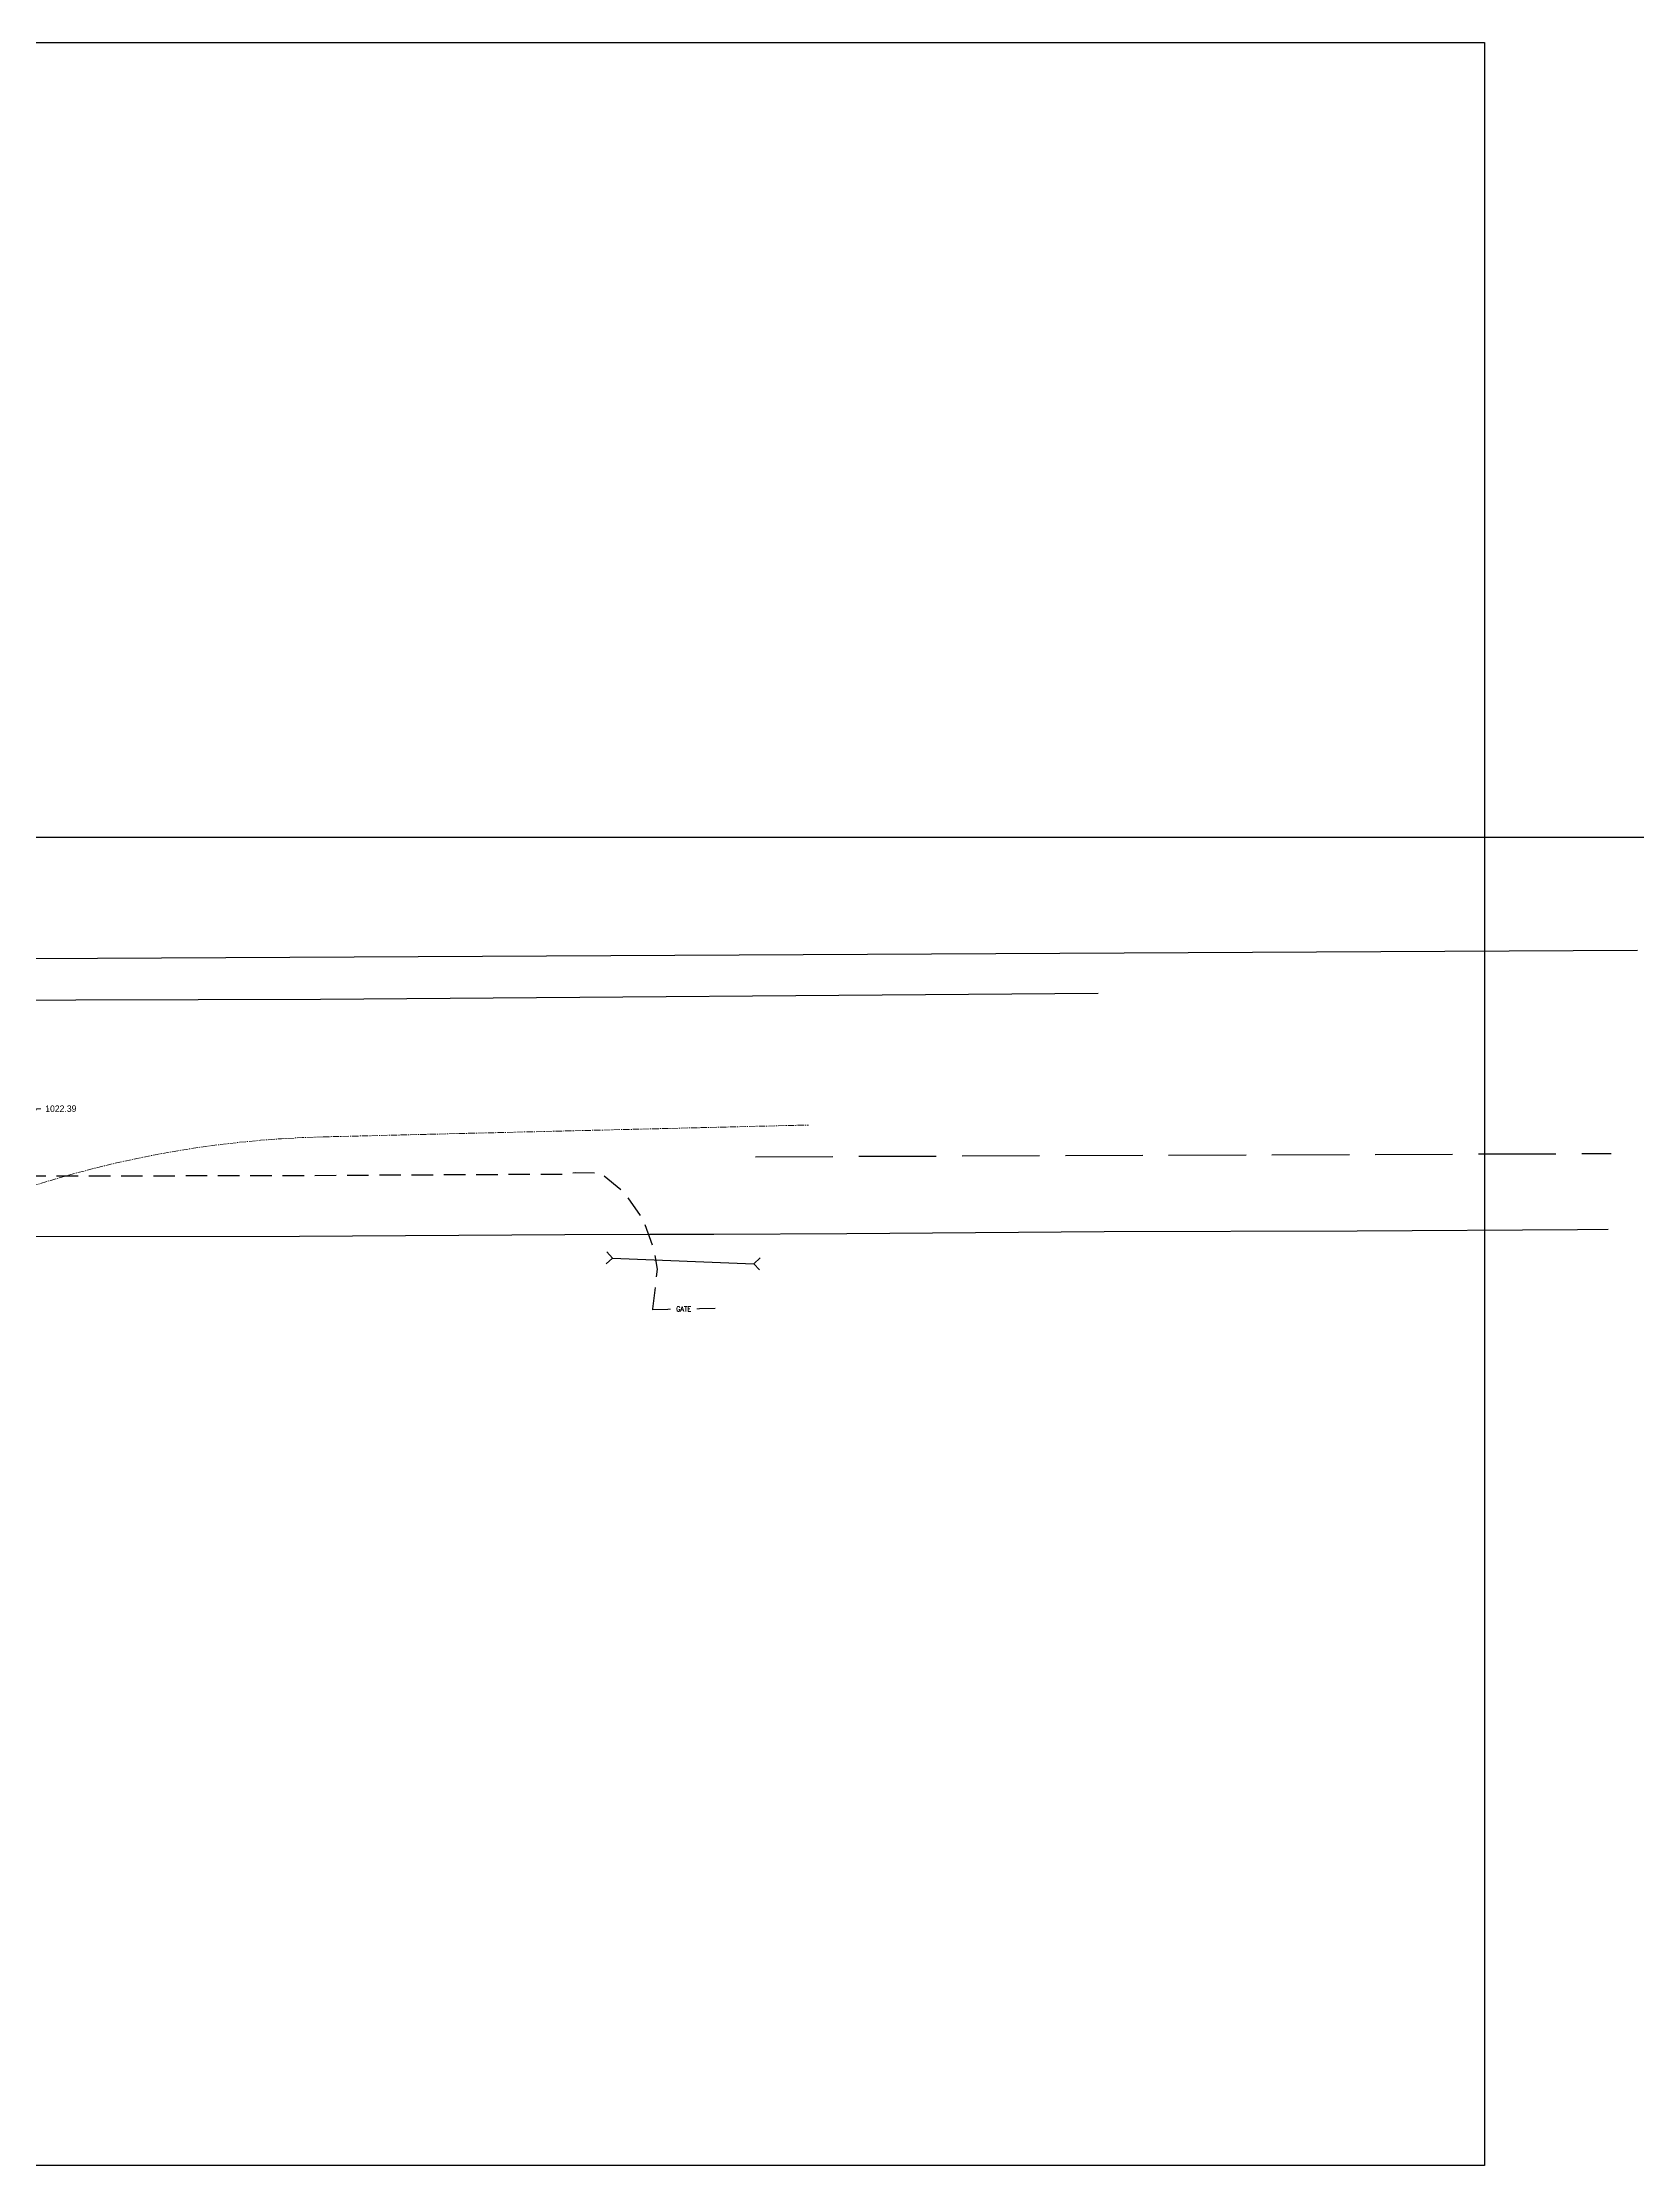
# Model space of a CAD drawing. Header units: metres. Extents: x -16741 to 19994, y 5629700 to 5668838.
# Drawn here: x 16814.3 to 16999.6, y 5649149.2 to 5649395.8 of the extents above; entities that cross this region are included whole.
import ezdxf
from ezdxf import colors
from ezdxf.entities.mleader import LeaderData, LeaderLine
from ezdxf.math import Vec2, Vec3

# ---------------------------------------------------------------- set-up
doc = ezdxf.new("R2010")
doc.units = ezdxf.units.M
for name, pattern in [('CENTER2', [1.125, 0.75, -0.125, 0.125, -0.125]), ('Existing Highway 560 (Glenmore Tr) Surface$0$DGN Style 3', [12, 9, -3]), ('HIDDEN', [0.375, 0.25, -0.125])]:
    doc.linetypes.add(name, pattern=pattern)
for name, color, linetype in [('_BL SHLD', 253, 'HIDDEN'), ('Existing Highway 560 (Glenmore Tr) Surface$0$S-RD-CUL', 8, 'Continuous'), ('Existing Highway 560 (Glenmore Tr) Surface$0$S-RD-WPT', 7, 'Existing Highway 560 (Glenmore Tr) Surface$0$DGN Style 3'), ('Existing Highway 560 (Glenmore Tr) Surface$0$S-SF-FEN', 8, 'Existing Highway 560 (Glenmore Tr) Surface$0$FENC-BARB'), ('Existing Highway 560 (Glenmore Tr) Surface$0$S-UT-PWR-OHD', 8, 'Existing Highway 560 (Glenmore Tr) Surface$0$POWR-OVHD-E'), ('Existing Highway 560 (Glenmore Tr) Surface$0$S-UT-TPN-BUR', 8, 'Existing Highway 560 (Glenmore Tr) Surface$0$PHON-UNDR-E'), ('S-BR-DIM', 1, 'Continuous')]:
    doc.layers.add(name, color=color, linetype=linetype)
doc.layers.add('S-BR-SPOTELEVNPLOT', color=250, linetype='Continuous', plot=False)
doc.layers.add('Z-CV3D-ALIG-CNTR', color=145, linetype='CENTER2', lineweight=18)
doc.styles.add('AT_Font_Prop_3.0', font='font005.shx', dxfattribs={"height": 3})
doc.styles.add('Existing Highway 560 (Glenmore Tr) Surface$0$AT_Label', font='font005.shx', dxfattribs={"height": 3.5})
doc.styles.add('Existing Highway 560 (Glenmore Tr) Surface$0$G-AN-TXT', font='STANDARD.shx', dxfattribs={"height": 3})
doc.styles.add('Existing Highway 560 (Glenmore Tr) Surface$0$Standard', font='simplex.shx')
doc.linetypes.add('Existing Highway 560 (Glenmore Tr) Surface$0$FENC-BARB', pattern='A,6.35,-2.54,["X",Existing Highway 560 (Glenmore Tr) Surface$0$Standard,S=1.27,R=0,X=-1.27,Y=-0.635],-2.54', length=11.43)
doc.linetypes.add('Existing Highway 560 (Glenmore Tr) Surface$0$PHON-UNDR-E', pattern='A,10,-3,10,-3,10,-3,10,-3,10,["TB",Existing Highway 560 (Glenmore Tr) Surface$0$AT_Label,S=0.7,R=0,X=2,Y=-1.225],0,[1,AT_SHAPES.shx,S=1000,R=0,X=4.1,Y=0],-8.2', length=70.2)
doc.linetypes.add('Existing Highway 560 (Glenmore Tr) Surface$0$POWR-OVHD-E', pattern='A,80,["PO",Existing Highway 560 (Glenmore Tr) Surface$0$AT_Label,S=0.7,R=0,X=2,Y=-1.225],0,[1,AT_SHAPES.shx,S=1000,R=0,X=4.1,Y=0],-8.2', length=88.2)

# ---------------------------------------------------------------- blocks, each defined once
blk = doc.blocks.new('Existing Highway 560 (Glenmore Tr) Surface$0$Culvert')
at = {"flags": 128}
blk.add_lwpolyline([(-3.5, 3.5), (0, 0), (3.5, 3.5)], dxfattribs=at)

msp = doc.modelspace()

# ---------------------------------------------------------------- linework, layer by layer
at = {"layer": '_BL SHLD', "ltscale": 10, "flags": 128}
msp.add_lwpolyline([(16885.211, 5649248.759), (16885.75, 5649253.356), (16885.338, 5649255.738), (16884.133, 5649259.087), (16882.016, 5649262.122), (16879.152, 5649264.491), (16876.246, 5649264.544), (16874.965, 5649264.378), (16844.153, 5649264.214), (16812.804, 5649264.15), (16785, 5649263.905), (16758.26, 5649263.818), (16750.42, 5649263.713), (16747.307, 5649262.606), (16744.368, 5649260.542), (16743.395, 5649258.906), (16740.784, 5649256.288), (16739.911, 5649253.15), (16739.864, 5649249.876)], dxfattribs=at)
at = {"layer": 'Existing Highway 560 (Glenmore Tr) Surface$0$S-RD-CUL', "flags": 128}
msp.add_lwpolyline([(16880.525, 5649254.64), (16896.936, 5649253.995)], dxfattribs=at)
at = {"layer": 'Existing Highway 560 (Glenmore Tr) Surface$0$S-RD-WPT', "flags": 128}
msp.add_lwpolyline([(16897.139, 5649266.429), (16996.535, 5649266.799)], dxfattribs=at)
at = {"layer": 'Existing Highway 560 (Glenmore Tr) Surface$0$S-SF-FEN', "flags": 128}
for points in [[(16768.225, 5649289.198), (16791.655, 5649289.419), (16793.464, 5649289.274), (16796.506, 5649289.349), (16813.211, 5649289.443), (16999.619, 5649290.405)], [(16885.125, 5649248.668), (16892.461, 5649248.823)]]:
    msp.add_lwpolyline(points, dxfattribs=at)
at = {"layer": 'Existing Highway 560 (Glenmore Tr) Surface$0$S-UT-PWR-OHD', "flags": 128}
msp.add_lwpolyline([(16208.463, 5649282.231), (16317.214, 5649282.978), (16365.162, 5649283.141), (16418.312, 5649283.313), (16476.499, 5649283.475), (16523.378, 5649283.636), (16634.571, 5649284.02), (16747.118, 5649284.448), (16846.599, 5649284.715), (16936.971, 5649285.41)], dxfattribs=at)
at = {"layer": 'Existing Highway 560 (Glenmore Tr) Surface$0$S-UT-TPN-BUR', "elevation": 1029.838, "flags": 128}
msp.add_lwpolyline([(16176.8784, 5649254.018), (16199.3986, 5649254.402), (16206.2523, 5649254.5189), (16236.6326, 5649255.4966), (16267.2987, 5649255.6632), (16293.2817, 5649255.885), (16323.3327, 5649255.909), (16352.4939, 5649256.1), (16353.2733, 5649256.1051), (16354.6251, 5649256.111), (16385.808, 5649256.248), (16398.0979, 5649256.2679), (16415.4606, 5649256.296), (16439.2426, 5649256.3026), (16444.3301, 5649256.304), (16450.5219, 5649256.3202), (16473.7652, 5649256.381), (16503.1368, 5649256.331), (16533.315, 5649256.32), (16564.7079, 5649256.4391), (16592.743, 5649256.5879), (16608.256, 5649256.4921), (16618.8033, 5649256.427), (16623.3819, 5649256.3987), (16623.8462, 5649256.3958), (16653.7301, 5649256.608), (16682.2388, 5649256.626), (16696.3598, 5649256.697), (16702.249, 5649256.7266), (16732.8558, 5649256.8805), (16739.2931, 5649256.9129), (16741.4145, 5649256.9023), (16758.2539, 5649256.8179), (16785.0422, 5649256.9051), (16812.842, 5649257.1501), (16844.1788, 5649257.214), (16874.9969, 5649257.3781), (16884.8165, 5649257.4153), (16888.6546, 5649257.4298), (16892.2979, 5649257.4436), (16907.7566, 5649257.5021), (16937.6436, 5649257.7531), (16967.0588, 5649257.805), (16992.6478, 5649257.978), (16996.2243, 5649258.0022)], dxfattribs=at)
at = {"layer": 'S-BR-DIM', "lineweight": 30}
msp.add_xline((16700.5661, 5649303.5556), (1, 0), dxfattribs=at)
at = {"layer": 'Z-CV3D-ALIG-CNTR', "color": 145, "linetype": 'CENTER2', "lineweight": 18}
msp.add_line((16846.9035, 5649268.7301), (16903.2841, 5649270.1051), dxfattribs=at)
msp.add_arc((16849.8292, 5649148.7658), 120, 91.397073, 109.930194, dxfattribs=at)

# ---------------------------------------------------------------- block references
at = {"layer": 'Existing Highway 560 (Glenmore Tr) Surface$0$S-RD-CUL', "xscale": 0.2, "yscale": 0.2, "zscale": 0.2}
for p, rotation in [((16880.525, 5649254.64), 87.74926777040126), ((16896.936, 5649253.995), 267.7492677704012)]:
    msp.add_blockref('Existing Highway 560 (Glenmore Tr) Surface$0$Culvert', p, dxfattribs=dict(at, rotation=rotation))

# ---------------------------------------------------------------- leaders
at = {"layer": 'S-BR-SPOTELEVNPLOT'}
ml = msp.add_multileader_mtext('Standard', dxfattribs=at)
ml.set_content('1022.39', color=2, style='AT_Font_Prop_3.0')
ml.set_leader_properties(color=256, linetype='ByLayer', lineweight=15)
ml.build(insert=Vec2(0, 0))
ml.multileader.update_dxf_attribs({"dogleg_length": 2, "arrow_head_size": 0.75, "scale": 0.25})
ctx = ml.context
ctx.base_point, ctx.scale, ctx.char_height, ctx.arrow_head_size, ctx.landing_gap_size, ctx.plane_origin, ctx.plane_x_axis, ctx.plane_y_axis = Vec3(16814.119, 5649271.9994, 1022.392), 0.25, 0.75, 0.75, 0.5, Vec3(16812.685, 5649269.817, 1022.392), Vec3(0.999994, 0.00346401), Vec3(-0.00346401, 0.999994)
notes = []
notes.append((ctx, [(0, (1, 1, 0), (16813.619, 5649271.9976, 1022.392), (0.999994, 0.00346401), 0.5, [(0, [(16812.685, 5649269.817, 1022.392)], 0, [])])]))
ctx.mtext.insert, ctx.mtext.text_direction, ctx.mtext.rotation, ctx.mtext.flow_direction = Vec3(16814.6177, 5649272.3761, 1022.392), Vec3(0.999994, 0.00346401), 0.00346402, 5
for ctx, leaders in notes:
    for number, flags, end, landing, length, lines in leaders:
        leader = LeaderData()
        leader.index, (leader.has_last_leader_line, leader.has_dogleg_vector, leader.attachment_direction) = number, flags
        leader.last_leader_point, leader.dogleg_vector, leader.dogleg_length = Vec3(end), Vec3(landing), length
        for number, points, colour, breaks in lines:
            line = LeaderLine()
            line.index, line.vertices, line.color, line.breaks = number, Vec3.list(points), colors.encode_raw_color(colour), breaks
            leader.lines.append(line)
        ctx.leaders.append(leader)

# ---------------------------------------------------------------- next in the draw order: texts
at = {"insert": (16888.793, 5649248.7455), "char_height": 0.6, "width": 2.392032, "attachment_point": 5, "style": 'Existing Highway 560 (Glenmore Tr) Surface$0$G-AN-TXT', "bg_fill": 3, "box_fill_scale": 1.5, "bg_fill_color": 256, "bg_fill_transparency": 0}
msp.add_mtext('GATE', dxfattribs=at)

# ---------------------------------------------------------------- next in the draw order: linework, layer by layer
at = {"layer": 'Defpoints'}
msp.add_lwpolyline([(16450.1375, 5649395.8466), (16981.848, 5649395.8466), (16981.848, 5649149.2495), (16450.1375, 5649149.2495)], close=True, dxfattribs=at)

doc.saveas('drawing.dxf')
